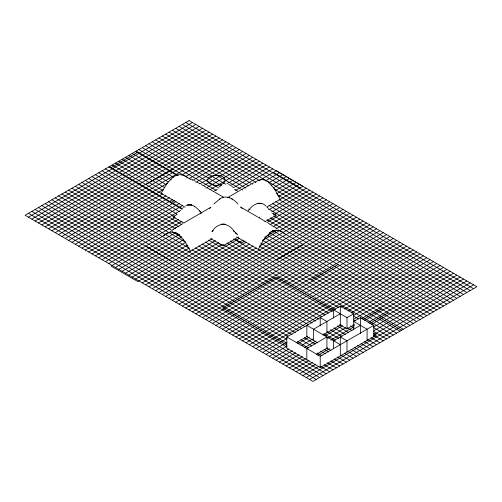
<?xml version="1.0" encoding="UTF-8"?>
<svg xmlns="http://www.w3.org/2000/svg" width="502" height="502" viewBox="0 0 502 502"><rect width="100%" height="100%" fill="white"/><g stroke="black" fill="none" stroke-linecap="round" stroke-linejoin="round"><path stroke-width="0.75" d="M258.285 249.394L263.92 239.46L269.549 233.185A15.386 8.885 -60 0 1 273.778 230.738C277.782 229.201 282.187 231.02 285.048 233.945M161.098 193.289L166.733 183.757L172.368 177.739A16.804 9.701 -60 0 1 176.597 175.311C180.463 173.755 184.899 175.079 187.867 177.833M209.635 208.518L210.84 207.2M213.13 230.355L212.296 231.234C218.063 222.148 228.278 222.135 234.045 231.234L233.21 230.355M211.875 231.66L212.716 230.794M248.076 210.765L248.91 209.899M249.331 209.453C253.09 204.214 260.977 200.304 266.06 206.234M213.852 204L219.876 198.936M163.639 235.739C166.513 232.84 170.925 231.077 174.909 232.602A15.512 8.954 60 0 1 179.139 235.036L184.774 241.286L190.409 251.195M183.01 207.809L183.431 207.464M219.205 186.913L221.715 185.075M254.872 182.552C257.501 180.205 261.291 178.856 264.736 180.092A14.326 8.27 60 0 1 268.959 182.54L274.594 189.028L280.229 199.332M219.274 199.307C225.505 194.167 233.587 198.71 237.948 204M182.634 223.691L172.337 229.916M173.817 229.019L176.698 227.255M184.115 222.813L210.815 207.276M173.391 216.588L173.811 216.343M224.005 245.327L223.17 245.811L210.627 238.563M111.061 167.561L137.83 152.1M28.445 217.184L192.435 122.513M31.795 219.117L195.78 124.44M35.14 221.049L199.125 126.372M38.485 222.982L202.475 128.305M41.835 224.915L205.82 130.238M45.18 226.848L209.165 132.17M48.525 228.78L212.515 134.103M51.875 230.713L215.86 136.036M55.22 232.646L219.205 137.968M58.565 234.578L222.555 139.901M61.915 236.511L225.9 141.834M65.26 238.444L229.245 143.767M68.605 240.37L167.542 183.255M181.768 175.041L232.595 145.699M71.955 242.303L163.432 189.492M185.796 176.578L235.94 147.626M75.3 244.236L162.717 193.772M239.285 149.558L189.141 178.511L138.885 149.558M78.645 246.168L166.062 195.698M192.486 180.444L242.635 151.491M81.995 248.101L169.406 197.631M195.836 182.377L245.98 153.424M85.34 250.034L172.757 199.564M199.859 183.914L249.325 155.356M171.301 202.337L174.646 200.405M88.685 251.966L176.102 201.497M203.203 185.847L252.675 157.289M92.035 253.899L179.446 203.429M205.876 188.175L256.02 159.222M95.38 255.832L182.797 205.362M209.899 189.712L259.365 161.155M98.725 257.764L180.72 210.426M213.243 191.645L217.31 189.298M226.797 183.82L262.715 163.087M183.851 223.101L172.97 216.833L176.365 214.869M176.742 214.655L177.156 214.41M102.075 259.697L175.254 217.441M230.826 185.363L266.06 165.02M105.42 261.63L178.605 219.374M233.493 187.685L269.405 166.953M108.765 263.556L182.038 221.256M235.482 190.402L272.755 168.885M170.824 231.591L111.061 266.098L137.83 281.559L212.177 238.632M259.157 180.594L276.364 170.661L302.8 186.311M115.46 267.422L175.769 232.602M265.219 180.965L279.445 172.744M118.805 269.354L179.114 234.534M268.564 182.897L282.795 174.677M122.155 271.287L181.787 236.862M271.231 185.219L286.14 176.61M125.5 273.22L183.776 239.573M273.226 187.93L289.485 178.543M128.845 275.152L186.022 242.14M275.196 190.66L292.835 180.475M132.195 277.085L187.761 245.001M276.527 193.753L296.18 182.408M135.54 279.018L189.072 248.107M278.522 196.47L299.525 184.341M266.8 207.094L302.875 186.273M142.235 282.883L215.509 240.577M268.953 209.723L306.22 188.206M258.216 217.849L259.521 217.096M145.58 284.816L218.765 242.56M271.62 212.045L309.565 190.139M148.925 286.742L222.11 244.493M273.609 214.762L312.915 192.071M238.425 237.007L223.17 245.811L219.826 243.878M264.893 221.727L276.1 215.258L272.755 213.325L275.68 215.013M152.275 288.675L239.686 238.212M266.794 222.562L316.26 193.998M155.62 290.608L243.037 240.144M270.139 224.494L319.605 195.931M244.926 240.979L241.581 242.912L234.886 239.052M158.965 292.54L246.382 242.071M272.806 226.816L322.955 197.863M162.315 294.473L249.726 244.003M270.735 231.88L272.768 230.707M276.156 228.749L326.3 199.796M265.006 237.12L277.104 230.129M165.66 296.406L253.077 245.936M262.559 240.458L329.645 201.729M169.005 298.339L256.422 247.869M259.81 245.911L332.995 203.661M172.355 300.271L336.34 205.594M175.7 302.204L339.685 207.527M179.045 304.137L343.035 209.459M182.395 306.069L346.38 211.392M185.74 308.002L349.725 213.325M189.085 309.929L353.075 215.258M192.435 311.861L356.42 217.184M195.78 313.794L359.765 219.117M199.125 315.727L363.115 221.049M202.475 317.659L366.46 222.982M205.82 319.592L369.805 224.915M209.165 321.525L373.155 226.848M212.515 323.457L376.5 228.78M215.86 325.39L379.845 230.713M219.205 327.323L383.195 232.646M222.555 329.256L386.54 234.578M311.24 279.984L338.015 264.523M225.9 331.188L389.885 236.511M229.245 333.115L393.235 238.444M232.595 335.047L396.58 240.37M235.94 336.98L399.925 242.303M239.285 338.913L403.275 244.236M242.635 340.845L406.62 246.168M245.98 342.778L409.965 248.101M249.325 344.711L413.315 250.034M252.675 346.644L416.66 251.966M256.02 348.576L420.005 253.899M259.365 350.509L423.355 255.832M373.821 333.504L376.5 335.047L320.226 367.539L286.761 348.219L286.761 336.949L340.306 306.032L353.69 313.763L353.69 329.758M262.715 352.442L287.106 338.354M341.316 307.055L426.7 257.764M266.06 354.374L287.069 342.245M344.667 308.987L430.045 259.697M340.306 313.763L313.53 329.218L313.53 340.488M269.405 356.301L287.025 346.129M348.012 310.92L433.395 261.63M296.13 342.81L307.557 336.208M272.755 358.233L289.014 348.846M297.824 343.763L309.345 337.112M351.356 312.853L436.74 263.556M333.61 318.161L333.61 309.897L347.001 317.628L353.69 313.763M276.1 360.166L292.365 350.779M301.175 345.69L312.69 339.045M353.352 315.57L440.085 265.489M322.905 335.079L341.027 324.618M279.445 362.099L295.709 352.711M304.519 347.622L316.04 340.977M324.85 335.888L342.464 325.716M353.985 319.065L443.435 267.422M373.77 336.622L373.77 325.352L360.386 317.628L353.69 321.487L367.081 329.218L367.081 340.488M282.795 364.032L299.054 354.644M327.517 338.21L345.815 327.649M361.396 318.651L446.78 269.354M339.634 324.643L347.001 328.898L354.412 324.618M362.965 319.674L381.52 308.968M286.14 365.964L302.405 356.577M330.862 340.143L353.904 326.84M364.747 320.583L450.125 271.287M360.386 325.352L333.61 340.814L333.61 348.325M289.485 367.897L305.749 358.51M368.091 322.516L453.475 273.22M316.21 354.399L327.637 347.804M369.66 323.539L388.215 312.828M292.835 369.83L309.094 360.442M317.904 355.353L329.425 348.702M371.436 324.449L456.82 275.152M286.761 336.949L320.226 356.269L373.77 325.352M296.18 371.762L312.445 362.369M373.432 327.16L460.165 277.085M299.525 373.695L315.789 364.301M374.065 330.661L463.515 279.018M302.875 375.628L319.134 366.234M374.028 334.545L466.86 280.951M306.22 377.56L470.205 282.883M309.565 379.487L473.555 284.816M227.632 197.575L237.521 191.896M275.259 215.734L276.1 215.258M239.002 191.049L240.483 190.202M276.502 259.929L303.453 244.574M241.97 189.361L250.868 184.353M145.938 184.548L173.046 169.281M252.355 183.531L253.836 182.722M185.941 205.745C191.601 202.356 197.06 208.035 200.58 211.913L199.746 211.028M188.03 204.91L187.616 205.017L191.381 204.91M257.695 203.335L257.275 203.442L261.04 203.335M188.451 204.803L191.795 205.017M258.11 203.228L261.46 203.442M224.846 224.231L221.081 224.338L222.756 224.017L225.266 224.338M228.83 184.435L230.5 185.338M190.992 178.881L192.473 179.666M193.96 180.463L195.441 181.266M196.922 182.075L199.884 183.719M201.371 184.548L202.852 185.382M204.333 186.217L205.814 187.058M207.301 187.899L213.224 191.281M172.97 216.826L173.811 217.31M214.712 192.134L223.603 197.248M273.37 172.387L300.146 187.848M185.74 122.513L473.555 288.675M182.395 124.44L470.205 290.608M179.045 126.372L466.86 292.54M175.7 128.305L463.515 294.473M172.355 130.238L259.239 180.4M274.174 189.022L460.165 296.406M169.005 132.17L255.894 182.333M277.619 194.876L456.82 298.339M165.66 134.103L252.55 184.265M279.018 199.551L453.475 300.271M162.315 136.036L248.521 185.809M275.673 201.484L450.125 302.204M158.965 137.968L245.854 188.131M272.329 203.417L446.78 304.137M155.62 139.901L242.51 190.063M268.978 205.349L443.435 306.069M152.275 141.834L225.586 184.159M234.409 189.254L238.481 191.601M268.35 208.845L440.085 308.002M148.925 143.767L220.88 185.307M273.828 215.873L436.74 309.929M145.58 145.699L218.891 188.024M270.478 217.805L433.395 311.861M142.235 147.626L216.224 190.346M248.659 209.07L249.996 209.842M267.133 219.738L430.045 313.794M189.342 178.687L190.823 179.54M278.039 229.903L426.7 315.727M136.161 151.133L178.216 175.418M273.709 230.55L275.046 231.322M135.54 151.491L176.949 175.399M272.661 230.656L423.355 317.659M132.195 153.424L173.598 177.332M269.31 232.589L420.005 319.592M128.845 155.356L171.257 179.841M267.252 235.262L416.66 321.525M125.5 157.289L168.264 181.981M264.654 237.628L413.315 323.457M122.155 159.222L166.57 184.868M262.464 240.232L409.965 325.39M118.805 161.155L164.286 187.409M260.676 243.062L406.62 327.323M115.46 163.087L162.974 190.522M259.365 246.168L403.275 329.256M200.16 213.206L200.58 213.444M379.845 317.659L401.6 330.222M112.115 165.02L185.175 207.2M236.593 236.881L399.925 331.188M109.386 166.595L182.678 208.907M108.765 166.953L182.075 209.278M233.668 239.059L396.58 333.115M105.42 168.885L179.409 211.599M230.318 240.991L393.235 335.047M102.075 170.812L176.742 213.921M226.973 242.924L338.976 307.588M353.91 316.21L358.66 318.952M373.595 327.574L389.885 336.98M98.725 172.744L174.752 216.638M222.951 244.468L335.631 309.521M353.96 320.1L355.316 320.885M373.645 331.471L386.54 338.913M333.566 310.261L276.1 277.085L222.555 308.002L286.78 345.081M95.38 174.677L181.586 224.45M208.738 240.125L332.28 311.453M373.689 335.361L383.195 340.845M353.025 324.643L354.362 325.415M92.035 176.61L178.919 226.772M205.393 242.058L328.258 312.991M350.66 325.93L354.054 327.888M371.022 337.683L379.845 342.778M88.685 178.543L175.575 228.705M202.049 243.991L324.913 314.923M347.309 327.856L352.065 330.605M367.677 339.616L376.5 344.711M85.34 180.475L172.23 230.638M174.941 232.206L179.691 234.949M198.698 245.924L321.562 316.856M337.175 325.873L348.714 332.537M364.327 341.548L373.155 346.644M171.966 231.704L181.341 237.12M81.995 182.408L185.169 241.977M195.353 247.856L318.895 319.184M333.83 327.806L345.37 334.464M360.982 343.481L369.805 348.576M78.645 184.341L189.292 248.22M192.009 249.789L315.551 321.117M330.485 329.739L342.025 336.396M357.637 345.414L366.46 350.509M75.3 186.273L312.2 323.05M327.135 331.671L338.674 338.329M354.286 347.346L363.115 352.442M71.955 188.206L308.178 324.587M323.79 333.598L335.33 340.262M350.942 349.279L359.765 354.374M68.605 190.139L304.833 326.52M347.597 351.212L356.42 356.301M65.26 192.071L301.482 328.452M344.246 353.138L353.075 358.233M61.915 193.998L298.138 330.385M340.902 355.071L349.725 360.166M317.546 342.81L306.841 336.622L306.841 325.352L340.306 344.673L340.306 355.949M330.937 350.534L326.921 348.219L326.921 336.949L306.841 348.539L306.841 359.808M58.565 195.931L295.471 332.707M304.294 337.802L315.156 344.071M323.978 349.166L328.728 351.908M337.557 357.004L346.38 362.099M55.22 197.863L292.12 334.639M300.949 339.735L311.811 346.003M320.634 351.099L325.384 353.841M334.207 358.936L343.035 364.032M51.875 199.796L288.098 336.177M297.598 341.667L308.46 347.936M317.289 353.031L322.039 355.774M330.862 360.869L339.685 365.964M48.525 201.729L286.786 339.289M327.517 362.802L336.34 367.897M45.18 203.661L286.837 343.18M324.166 364.734L332.995 369.83M41.835 205.594L286.88 347.07M320.822 366.667L329.645 371.762M38.485 207.527L326.3 373.695M35.14 209.459L322.955 375.628M31.795 211.392L319.605 377.56M28.445 213.325L316.26 379.487M240.402 206.943L257.695 216.971M259.176 217.837L265.106 221.319M145.793 246.043L172.393 261.605M268.068 223.083L272.517 225.762M276.897 228.435L273.998 226.672M231.322 198.566L232.526 199.307M194.305 206.234L194.726 206.523M231.755 186.229L233.01 187.284M236.975 234.152L237.396 234.509L233.631 230.794M267.315 207.364L268.15 208.179M235.3 232.526L236.141 233.374L235.72 232.947M200.16 211.474L201.835 213.199M240.96 207.2L242.165 208.518M360.386 317.628L360.386 333.617M347.001 317.628L347.001 328.898M347.001 352.084L347.001 340.814L340.306 336.949L340.306 344.46M340.306 306.032L340.306 325.032M326.921 332.763L326.921 321.487L320.226 317.628L320.226 325.892M320.226 356.269L320.226 367.539M189.085 120.58L25.1 215.258L312.915 381.42L476.9 286.742L189.085 120.58M222.888 197.499L222.286 197.7L223.49 197.305L222.888 197.493M228.912 197.499L228.31 197.305L229.514 197.7L228.912 197.493M211.455 184.498A8.791 5.076 0 0 0 225.153 180.657A8.791 5.076 0 0 0 212.541 175.731A8.791 5.076 0 0 0 211.455 184.498"/></g></svg>
